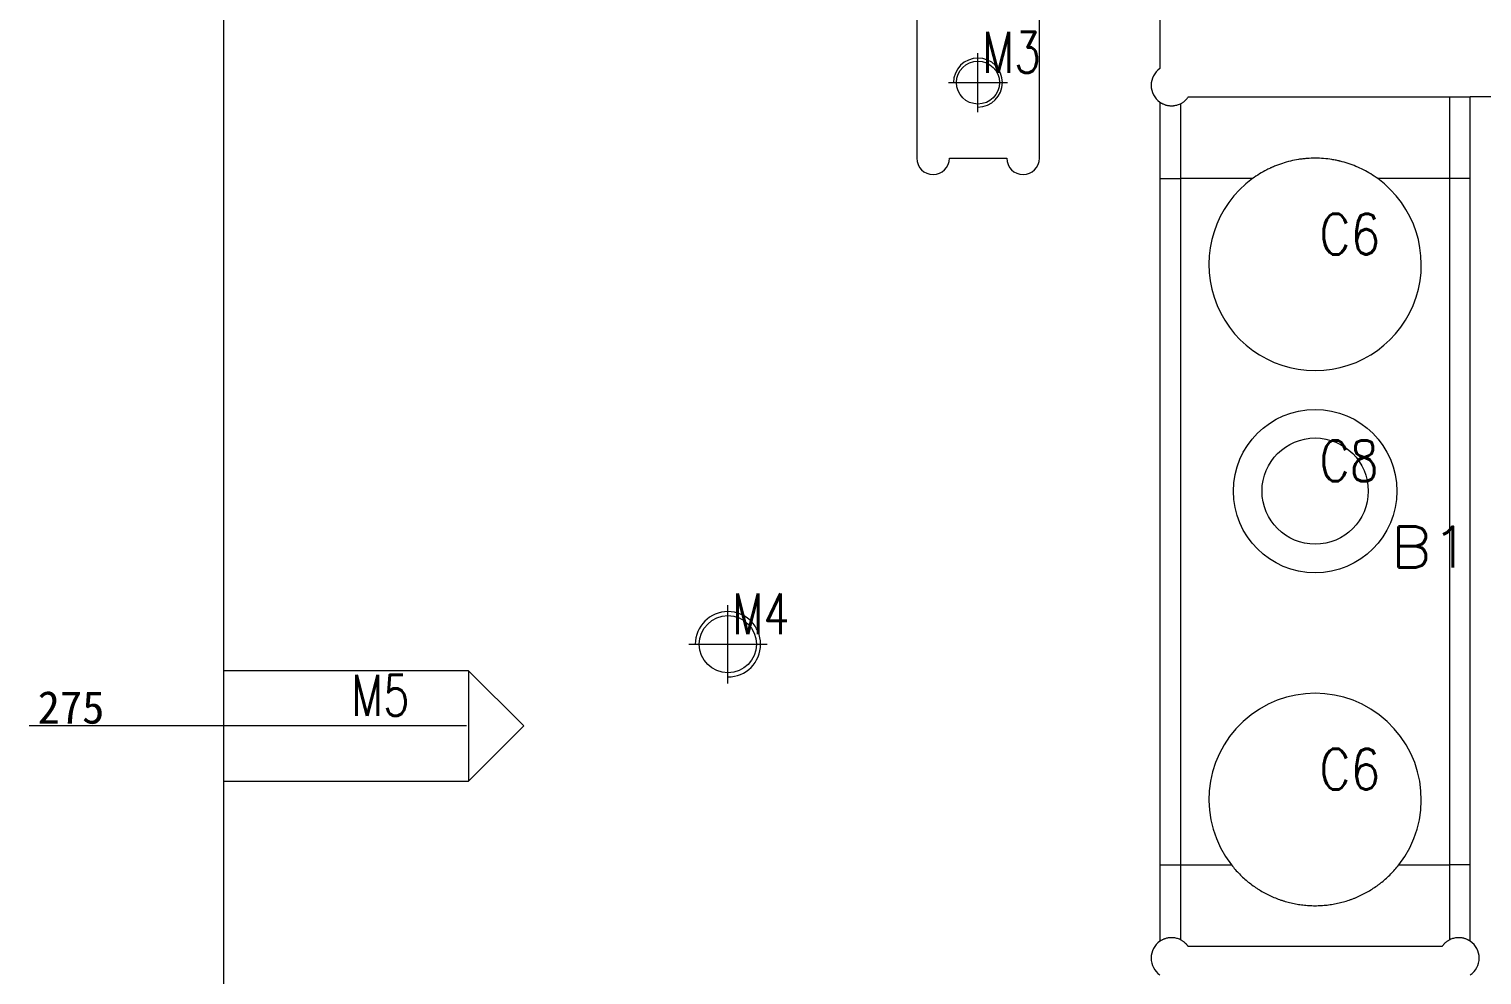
# Model space of a CAD drawing. Header units: millimetres. Extents: x 10479 to 12900, y 31305 to 32703.
# Drawn here: x 10478.5 to 10834.3, y 31720 to 31951.6 of the extents above; entities that cross this region are included whole.
import ezdxf

# ---------------------------------------------------------------- set-up
doc = ezdxf.new("R2010")
doc.units = ezdxf.units.MM
doc.linetypes.add('CENTER', pattern=[0])
doc.linetypes.add('DASHED', pattern=[0])
for name, color, linetype in [('dim', 4, 'Continuous'), ('LP', 7, 'Continuous'), ('LP_O', 40, 'Continuous')]:
    doc.layers.add(name, color=color, linetype=linetype)
doc.styles.add('_PUG_ERP', font='txt')
doc.styles.add('chinesef_fs', font='txt.shx', dxfattribs={"bigfont": 'gbcbig.shx'})
doc.dimstyles.new('_PUG_ERP', dxfattribs={"dimtxt": 8, "dimasz": 1.5, "dimexe": 0.5, "dimexo": 0.5, "dimgap": 0.5, "dimtad": 1, "dimtxsty": '_PUG_ERP', "dimblk": 'CLOSEDBLANK', "dimcen": 0, "dimclrd": 4, "dimclre": 4, "dimclrt": 3, "dimazin": 3, "dimtfac": 1, "dimtmove": 0, "dimatfit": 3, "dimldrblk": 'CLOSEDBLANK', "dimlwd": 9, "dimlwe": 9})

# ---------------------------------------------------------------- blocks, each defined once
blk = doc.blocks.new('*D735')
at = {"layer": 'Defpoints', "color": 0}
for p in [(11926.17, 32556), (11941.17, 32556), (10526.17, 31506)]:
    blk.add_point(p, dxfattribs=at)
at = {"layer": 'dim', "color": 4, "lineweight": 9}
blk.add_line((11926.67, 32556), (11968.72, 32556), dxfattribs=at)
at = {"layer": 'dim', "color": 3, "lineweight": 13, "insert": (11955.19, 32560.5), "char_height": 8, "attachment_point": 5, "style": '_PUG_ERP'}
blk.add_mtext('1050', dxfattribs=at)
blk = doc.blocks.new('_ClosedBlank')
blk = doc.blocks.new('*D738')
at = {"layer": 'Defpoints', "color": 0}
for p in [(11926.17, 32571), (11926.17, 32556), (10526.17, 31506)]:
    blk.add_point(p, dxfattribs=at)
at = {"layer": 'dim', "color": 4, "lineweight": 9}
blk.add_line((11926.17, 32556.5), (11926.17, 32598.55), dxfattribs=at)
at = {"layer": 'dim', "color": 3, "lineweight": 13, "insert": (11921.67, 32585.02), "char_height": 8, "attachment_point": 5, "rotation": 90, "style": '_PUG_ERP'}
blk.add_mtext('1400', dxfattribs=at)
blk = doc.blocks.new('*D745')
at = {"layer": 'Defpoints', "color": 0}
for p in [(10499.62, 31781), (10586.17, 31781), (10526.17, 31506)]:
    blk.add_point(p, dxfattribs=at)
at = {"layer": 'dim', "color": 4, "lineweight": 9}
blk.add_line((10585.67, 31781), (10478.55, 31781), dxfattribs=at)
at = {"layer": 'dim', "color": 3, "lineweight": 13, "insert": (10488.83, 31785.5), "char_height": 8, "attachment_point": 5, "style": '_PUG_ERP'}
blk.add_mtext('275', dxfattribs=at)
blk = doc.blocks.new('*D746')
at = {"layer": 'Defpoints', "color": 0}
for p in [(10504.04, 32281), (10586.17, 32281), (10526.17, 31506)]:
    blk.add_point(p, dxfattribs=at)
at = {"layer": 'dim', "color": 4, "lineweight": 9}
blk.add_line((10585.67, 32281), (10482.97, 32281), dxfattribs=at)
at = {"layer": 'dim', "color": 3, "lineweight": 13, "insert": (10493.26, 32285.5), "char_height": 8, "attachment_point": 5, "style": '_PUG_ERP'}
blk.add_mtext('775', dxfattribs=at)

msp = doc.modelspace()

# ---------------------------------------------------------------- linework, layer by layer
at = {"layer": 'LP', "color": 135, "linetype": 'Continuous', "lineweight": 18}
msp.add_line((10526.169, 32336), (10526.169, 31716), dxfattribs=at)
at = {"layer": 'LP', "color": 2, "linetype": 'Continuous', "lineweight": 18}
for p, q in [((10695.899, 32142.02), (10695.899, 31919.98)), ((10725.939, 31919.98), (10725.939, 32142.02)), ((10703.899, 31919.98), (10717.939, 31919.98))]:
    msp.add_line(p, q, dxfattribs=at)
at = {"layer": 'LP', "color": 31, "linetype": 'Continuous', "lineweight": 18}
for p, q in [((10755.449, 32120.048), (10755.449, 31941.952)), ((10755.449, 31933.705), (10755.449, 31728.295)), ((10760.449, 31933.325), (10760.449, 31915)), ((10762.401, 31935), (10826.449, 31935)), ((10826.449, 31915), (10826.449, 31935)), ((10839.018, 31935), (10831.449, 31935)), ((10831.449, 31728.295), (10831.449, 31935)), ((10755.449, 31915), (10760.449, 31915)), ((10831.449, 31915), (10826.449, 31915)), ((10755.449, 31747), (10760.449, 31747)), ((10760.449, 31747), (10760.449, 31728.675)), ((10831.449, 31747), (10826.449, 31747)), ((10826.449, 31728.675), (10826.449, 31747)), ((10824.498, 31727), (10762.401, 31727))]:
    msp.add_line(p, q, dxfattribs=at)
at = {"layer": 'LP', "color": 155, "linetype": 'Continuous', "lineweight": 18}
for p, q in [((10778.119, 31915), (10760.449, 31915)), ((10760.449, 31915), (10760.449, 31747)), ((10826.449, 31915), (10808.779, 31915)), ((10826.449, 31747), (10826.449, 31915)), ((10760.449, 31747), (10772.955, 31747)), ((10813.943, 31747), (10826.449, 31747))]:
    msp.add_line(p, q, dxfattribs=at)
at = {"layer": 'LP', "color": 5, "linetype": 'DASHED', "lineweight": 13, "ltscale": 1.505081}
for p, q in [((10586.169, 31794.503), (10526.169, 31794.503)), ((10599.672, 31781), (10586.169, 31794.503)), ((10586.169, 31794.503), (10586.169, 31767.497)), ((10586.169, 31767.497), (10599.672, 31781)), ((10526.169, 31767.497), (10586.169, 31767.497))]:
    msp.add_line(p, q, dxfattribs=at)
at = {"layer": 'LP', "color": 42, "linetype": 'Continuous', "lineweight": 18}
for centre, radius in [((10710.899, 31938.5), 5.253), ((10793.449, 31838.5), 13)]:
    msp.add_circle(centre, radius, dxfattribs=at)
at = {"layer": 'LP', "color": 30, "linetype": 'DASHED', "lineweight": 13, "ltscale": 1.505081}
for centre, radius in [((10793.449, 31838.5), 20), ((10649.669, 31801), 7.003)]:
    msp.add_circle(centre, radius, dxfattribs=at)
at = {"layer": 'LP', "color": 42, "linetype": 'Continuous', "lineweight": 13}
msp.add_arc((10710.899, 31938.5), 6, 270, 180, dxfattribs=at)
at = {"layer": 'LP', "color": 31, "linetype": 'Continuous', "lineweight": 18}
for centre, radius, start, end in [((10758.278, 31937.828), 5, 124.44991, 235.55009), ((10793.449, 31894), 26, 126.12893, 53.87107), ((10793.449, 31763), 26, 322.02013, 217.97987), ((10758.278, 31724.172), 5, 124.4499, 235.5501), ((10828.621, 31724.172), 5, 304.4499, 55.5501)]:
    msp.add_arc(centre, radius, start, end, dxfattribs=at)
at = {"layer": 'LP', "color": 2, "linetype": 'Continuous', "lineweight": 18}
for centre, end in [((10699.899, 31919.98), 359.99997), ((10721.939, 31919.98), 360)]:
    msp.add_arc(centre, 4, 180, end, dxfattribs=at)
at = {"layer": 'LP', "color": 30, "linetype": 'DASHED', "lineweight": 13, "ltscale": 1.505081}
msp.add_arc((10649.669, 31801), 8, 270, 180, dxfattribs=at)
at = {"layer": 'LP', "color": 31, "linetype": 'Continuous', "lineweight": 18}
for points, knots in [([(10755.449, 31933.705), (10755.449, 31933.705), (10755.455, 31933.701), (10755.481, 31933.683), (10755.501, 31933.67), (10755.555, 31933.635), (10755.589, 31933.613), (10755.652, 31933.573), (10755.675, 31933.559), (10755.712, 31933.537), (10755.725, 31933.529), (10755.753, 31933.513), (10755.767, 31933.504), (10755.84, 31933.462), (10755.907, 31933.425), (10756.056, 31933.348), (10756.139, 31933.308), (10756.321, 31933.226), (10756.421, 31933.185), (10756.636, 31933.104), (10756.752, 31933.065), (10756.906, 31933.02), (10756.938, 31933.011), (10757.002, 31932.994), (10757.099, 31932.969), (10757.199, 31932.946), (10757.403, 31932.904), (10757.545, 31932.88), (10757.837, 31932.846), (10757.987, 31932.834), (10758.295, 31932.826), (10758.452, 31932.829), (10758.69, 31932.845), (10758.77, 31932.852), (10758.929, 31932.87), (10759.009, 31932.882), (10759.247, 31932.921), (10759.404, 31932.954), (10759.714, 31933.037), (10759.867, 31933.085), (10760.164, 31933.195), (10760.309, 31933.257), (10760.449, 31933.325)], [0, 0, 0, 0, 0.0625, 0.0625, 0.125, 0.125, 0.1875, 0.1875, 0.21875, 0.21875, 0.234375, 0.234375, 0.25, 0.25, 0.3125, 0.3125, 0.375, 0.375, 0.4375, 0.4375, 0.5, 0.5, 0.515625, 0.515625, 0.53125, 0.5625, 0.5625, 0.625, 0.625, 0.6875, 0.6875, 0.75, 0.75, 0.78125, 0.78125, 0.8125, 0.8125, 0.875, 0.875, 0.9375, 0.9375, 1, 1, 1, 1]), ([(10760.449, 31933.325), (10760.566, 31933.381), (10760.673, 31933.438), (10760.871, 31933.552), (10760.962, 31933.609), (10761.132, 31933.722), (10761.21, 31933.778), (10761.356, 31933.887), (10761.424, 31933.941), (10761.518, 31934.021), (10761.549, 31934.047), (10761.607, 31934.098), (10761.635, 31934.123), (10761.716, 31934.198), (10761.766, 31934.246), (10761.858, 31934.337), (10761.9, 31934.381), (10761.977, 31934.465), (10762.013, 31934.504), (10762.111, 31934.616), (10762.164, 31934.682), (10762.254, 31934.797), (10762.29, 31934.845), (10762.332, 31934.903), (10762.345, 31934.92), (10762.365, 31934.949), (10762.374, 31934.961), (10762.394, 31934.99), (10762.401, 31935), (10762.401, 31935)], [0, 0, 0, 0, 0.0625299, 0.0625299, 0.1250599, 0.1250599, 0.1875898, 0.1875898, 0.2501197, 0.2501197, 0.2813847, 0.2813847, 0.3126497, 0.3126497, 0.3751796, 0.3751796, 0.4377096, 0.4377096, 0.5002395, 0.5002395, 0.6252994, 0.6252994, 0.7503592, 0.7503592, 0.8128892, 0.8128892, 0.8754191, 0.8754191, 1, 1, 1, 1]), ([(10826.449, 31935), (10826.468, 31935), (10826.486, 31935), (10826.523, 31935), (10826.579, 31935), (10826.709, 31935), (10826.969, 31935), (10827.191, 31935), (10827.632, 31935), (10827.922, 31935), (10828.488, 31935), (10828.763, 31935), (10829.291, 31935), (10829.544, 31935), (10829.899, 31935), (10830.014, 31935), (10830.179, 31935), (10830.232, 31935), (10830.311, 31935), (10830.337, 31935), (10830.389, 31935), (10830.414, 31935), (10830.639, 31935), (10830.816, 31935), (10831.038, 31935), (10831.106, 31935), (10831.224, 31935), (10831.275, 31935), (10831.359, 31935), (10831.392, 31935), (10831.437, 31935), (10831.449, 31935), (10831.449, 31935)], [0, 0, 0, 0, 0.0078141, 0.0078141, 0.0156283, 0.0312565, 0.062513, 0.1250261, 0.1250261, 0.2500522, 0.2500522, 0.3750783, 0.3750783, 0.5001044, 0.5001044, 0.5626174, 0.5626174, 0.593874, 0.593874, 0.6095022, 0.6095022, 0.6251305, 0.6251305, 0.7501566, 0.7501566, 0.8126696, 0.8126696, 0.8751827, 0.8751827, 0.9376957, 0.9376957, 1, 1, 1, 1]), ([(10808.779, 31915), (10808.221, 31915.407), (10807.651, 31915.789), (10806.49, 31916.503), (10805.899, 31916.836), (10804.694, 31917.452), (10804.081, 31917.736), (10802.833, 31918.257), (10802.197, 31918.494), (10800.904, 31918.918), (10800.246, 31919.105), (10799.493, 31919.288), (10799.409, 31919.308), (10799.241, 31919.347), (10798.99, 31919.404), (10798.402, 31919.528), (10797.897, 31919.619), (10796.886, 31919.781), (10795.534, 31919.943), (10794.174, 31919.999), (10792.81, 31920.001), (10792.126, 31919.975), (10791.268, 31919.909), (10791.097, 31919.894), (10790.753, 31919.86), (10790.582, 31919.842), (10790.069, 31919.782), (10789.73, 31919.735), (10788.716, 31919.575), (10788.047, 31919.442), (10786.724, 31919.124), (10786.069, 31918.94), (10784.774, 31918.52), (10784.134, 31918.284), (10783.342, 31917.956), (10783.105, 31917.855), (10782.869, 31917.75), (10782.712, 31917.68), (10782.634, 31917.644), (10782.243, 31917.464), (10781.934, 31917.313), (10781.016, 31916.845), (10780.418, 31916.509), (10779.248, 31915.79), (10778.677, 31915.407), (10778.119, 31915)], [0, 0, 0, 0, 0.0625, 0.0625, 0.125, 0.125, 0.1875, 0.1875, 0.25, 0.25, 0.3125, 0.3125, 0.3203125, 0.3203125, 0.328125, 0.34375, 0.375, 0.375, 0.4375, 0.5, 0.5, 0.5625, 0.5625, 0.578125, 0.578125, 0.59375, 0.59375, 0.625, 0.625, 0.6875, 0.6875, 0.75, 0.75, 0.8125, 0.8125, 0.828125, 0.8359375, 0.8359375, 0.84375, 0.84375, 0.875, 0.875, 0.9375, 0.9375, 1, 1, 1, 1]), ([(10772.955, 31747), (10773.264, 31746.605), (10773.581, 31746.222), (10774.235, 31745.477), (10774.571, 31745.116), (10775.26, 31744.415), (10775.614, 31744.075), (10776.34, 31743.417), (10776.711, 31743.098), (10777.473, 31742.481), (10777.863, 31742.184), (10778.362, 31741.825), (10778.463, 31741.753), (10778.665, 31741.612), (10778.766, 31741.542), (10779.072, 31741.335), (10779.278, 31741.2), (10779.899, 31740.805), (10780.319, 31740.554), (10781.17, 31740.077), (10781.601, 31739.851), (10782.476, 31739.424), (10782.92, 31739.223), (10783.819, 31738.844), (10784.274, 31738.668), (10784.968, 31738.421), (10785.317, 31738.302), (10785.67, 31738.191), (10785.906, 31738.118), (10786.025, 31738.082), (10786.617, 31737.909), (10787.094, 31737.784), (10788.051, 31737.562), (10789.011, 31737.367), (10789.981, 31737.228), (10790.954, 31737.115), (10791.443, 31737.073), (10792.425, 31737.016), (10792.918, 31737.001), (10793.662, 31737), (10794.034, 31737.004), (10794.47, 31737.02), (10794.657, 31737.028), (10794.782, 31737.034), (10794.844, 31737.037), (10795.406, 31737.069), (10795.902, 31737.111), (10796.885, 31737.223), (10797.373, 31737.293), (10798.342, 31737.46), (10799.305, 31737.654), (10800.728, 31738.025), (10801.663, 31738.327), (10802.244, 31738.532), (10802.36, 31738.574), (10802.592, 31738.66), (10802.937, 31738.791), (10803.279, 31738.929), (10803.957, 31739.213), (10804.402, 31739.415), (10805.279, 31739.842), (10805.71, 31740.067), (10806.56, 31740.543), (10806.979, 31740.792), (10807.803, 31741.316), (10808.209, 31741.59), (10808.808, 31742.02), (10809.006, 31742.166), (10809.252, 31742.353), (10809.301, 31742.391), (10809.398, 31742.467), (10809.447, 31742.505), (10809.593, 31742.619), (10810.077, 31743.004), (10810.546, 31743.405), (10811.276, 31744.068), (10811.632, 31744.409), (10812.325, 31745.113), (10812.662, 31745.475), (10813.317, 31746.222), (10813.635, 31746.605), (10813.943, 31747)], [0, 0, 0, 0, 0.03125, 0.03125, 0.0625, 0.0625, 0.09375, 0.09375, 0.125, 0.125, 0.15625, 0.15625, 0.1640625, 0.1640625, 0.171875, 0.171875, 0.1875, 0.1875, 0.21875, 0.21875, 0.25, 0.25, 0.28125, 0.28125, 0.3125, 0.3125, 0.328125, 0.3359375, 0.3359375, 0.34375, 0.34375, 0.375, 0.375, 0.40625, 0.4375, 0.4375, 0.46875, 0.46875, 0.5, 0.5, 0.515625, 0.5234375, 0.5273437, 0.5273437, 0.53125, 0.53125, 0.5625, 0.5625, 0.59375, 0.59375, 0.625, 0.65625, 0.6875, 0.6875, 0.6953125, 0.6953125, 0.703125, 0.71875, 0.71875, 0.75, 0.75, 0.78125, 0.78125, 0.8125, 0.8125, 0.84375, 0.84375, 0.859375, 0.859375, 0.8632812, 0.8632812, 0.8671875, 0.8671875, 0.875, 0.90625, 0.90625, 0.9375, 0.9375, 0.96875, 0.96875, 1, 1, 1, 1]), ([(10760.449, 31728.675), (10760.309, 31728.743), (10760.164, 31728.805), (10759.867, 31728.915), (10759.714, 31728.963), (10759.405, 31729.045), (10759.092, 31729.113), (10758.775, 31729.149), (10758.537, 31729.165), (10758.458, 31729.169), (10758.341, 31729.171), (10758.301, 31729.172), (10758.223, 31729.171), (10758.184, 31729.171), (10757.99, 31729.166), (10757.839, 31729.154), (10757.547, 31729.12), (10757.406, 31729.097), (10757.135, 31729.041), (10757.006, 31729.009), (10756.761, 31728.938), (10756.645, 31728.899), (10756.482, 31728.838), (10756.43, 31728.818), (10756.354, 31728.787), (10756.329, 31728.776), (10756.28, 31728.755), (10756.257, 31728.745), (10756.141, 31728.693), (10756.057, 31728.652), (10755.908, 31728.575), (10755.841, 31728.538), (10755.725, 31728.472), (10755.676, 31728.441), (10755.591, 31728.389), (10755.557, 31728.366), (10755.522, 31728.344), (10755.516, 31728.34), (10755.504, 31728.332), (10755.488, 31728.321), (10755.475, 31728.312), (10755.456, 31728.299), (10755.449, 31728.295), (10755.449, 31728.295)], [0, 0, 0, 0, 0.062513, 0.062513, 0.125026, 0.125026, 0.187539, 0.250052, 0.250052, 0.2813085, 0.2813085, 0.2969367, 0.2969367, 0.312565, 0.312565, 0.375078, 0.375078, 0.437591, 0.437591, 0.500104, 0.500104, 0.562617, 0.562617, 0.5938735, 0.5938735, 0.6095017, 0.6095017, 0.62513, 0.62513, 0.6876429, 0.6876429, 0.7501559, 0.7501559, 0.8126689, 0.8126689, 0.8751819, 0.8751819, 0.8908102, 0.8908102, 0.9064384, 0.9376949, 0.9376949, 1, 1, 1, 1]), ([(10762.401, 31727), (10762.401, 31727), (10762.394, 31727.01), (10762.367, 31727.048), (10762.347, 31727.077), (10762.292, 31727.153), (10762.256, 31727.201), (10762.168, 31727.314), (10762.114, 31727.379), (10762.017, 31727.491), (10761.981, 31727.531), (10761.923, 31727.594), (10761.903, 31727.615), (10761.86, 31727.659), (10761.838, 31727.682), (10761.769, 31727.751), (10761.72, 31727.799), (10761.612, 31727.898), (10761.554, 31727.949), (10761.459, 31728.029), (10761.426, 31728.056), (10761.358, 31728.11), (10761.323, 31728.138), (10761.212, 31728.221), (10761.133, 31728.277), (10760.962, 31728.391), (10760.87, 31728.448), (10760.672, 31728.562), (10760.565, 31728.619), (10760.449, 31728.675)], [0, 0, 0, 0, 0.125, 0.125, 0.25, 0.25, 0.375, 0.375, 0.5, 0.5, 0.5625, 0.5625, 0.59375, 0.59375, 0.625, 0.625, 0.6875, 0.6875, 0.75, 0.75, 0.78125, 0.78125, 0.8125, 0.8125, 0.875, 0.875, 0.9375, 0.9375, 1, 1, 1, 1]), ([(10826.449, 31728.675), (10826.334, 31728.62), (10826.227, 31728.563), (10826.029, 31728.449), (10825.937, 31728.392), (10825.808, 31728.306), (10825.767, 31728.277), (10825.687, 31728.221), (10825.649, 31728.193), (10825.538, 31728.109), (10825.471, 31728.055), (10825.345, 31727.95), (10825.288, 31727.899), (10825.181, 31727.801), (10825.131, 31727.753), (10825.04, 31727.662), (10824.998, 31727.618), (10824.939, 31727.555), (10824.921, 31727.535), (10824.885, 31727.495), (10824.868, 31727.476), (10824.786, 31727.381), (10824.732, 31727.315), (10824.642, 31727.201), (10824.607, 31727.154), (10824.551, 31727.077), (10824.531, 31727.048), (10824.504, 31727.01), (10824.498, 31727), (10824.498, 31727)], [0, 0, 0, 0, 0.062532, 0.062532, 0.125064, 0.125064, 0.15633, 0.15633, 0.187596, 0.187596, 0.250128, 0.250128, 0.3126601, 0.3126601, 0.3751921, 0.3751921, 0.4377241, 0.4377241, 0.4689901, 0.4689901, 0.5002561, 0.5002561, 0.6253201, 0.6253201, 0.7503841, 0.7503841, 0.8754482, 0.8754482, 1, 1, 1, 1]), ([(10831.449, 31728.295), (10831.449, 31728.295), (10831.443, 31728.299), (10831.417, 31728.317), (10831.397, 31728.33), (10831.344, 31728.365), (10831.31, 31728.387), (10831.247, 31728.427), (10831.224, 31728.441), (10831.186, 31728.463), (10831.173, 31728.471), (10831.146, 31728.487), (10831.131, 31728.496), (10831.058, 31728.538), (10830.991, 31728.575), (10830.842, 31728.652), (10830.759, 31728.692), (10830.577, 31728.774), (10830.477, 31728.815), (10830.262, 31728.896), (10830.146, 31728.935), (10829.992, 31728.98), (10829.96, 31728.989), (10829.897, 31729.006), (10829.8, 31729.031), (10829.7, 31729.054), (10829.495, 31729.096), (10829.353, 31729.12), (10829.061, 31729.154), (10828.911, 31729.166), (10828.603, 31729.174), (10828.447, 31729.171), (10828.209, 31729.155), (10828.129, 31729.148), (10827.969, 31729.13), (10827.89, 31729.118), (10827.652, 31729.079), (10827.494, 31729.046), (10827.184, 31728.963), (10827.032, 31728.915), (10826.734, 31728.805), (10826.589, 31728.743), (10826.449, 31728.675)], [0, 0, 0, 0, 0.0625, 0.0625, 0.125, 0.125, 0.1875, 0.1875, 0.21875, 0.21875, 0.234375, 0.234375, 0.25, 0.25, 0.3125, 0.3125, 0.375, 0.375, 0.4375, 0.4375, 0.5, 0.5, 0.515625, 0.515625, 0.53125, 0.5625, 0.5625, 0.625, 0.625, 0.6875, 0.6875, 0.75, 0.75, 0.78125, 0.78125, 0.8125, 0.8125, 0.875, 0.875, 0.9375, 0.9375, 1, 1, 1, 1])]:
    msp.add_open_spline(points, degree=3, knots=knots, dxfattribs=at)
at = {"layer": 'LP_O', "linetype": 'CENTER', "lineweight": 13, "ltscale": 1.505081}
for p, q in [((10710.899, 31931.3), (10710.899, 31945.7)), ((10703.699, 31938.5), (10718.099, 31938.5)), ((10649.669, 31791.4), (10649.669, 31810.6)), ((10640.069, 31801), (10659.269, 31801))]:
    msp.add_line(p, q, dxfattribs=at)

# ---------------------------------------------------------------- texts
at = {"layer": 'dim', "color": 4, "lineweight": 13, "style": 'chinesef_fs'}
for s, width, p in [('M3', 0.7599, (10711.951, 31940.923)), ('C6', 0.8493, (10794.487, 31896.416)), ('C8', 0.825, (10794.487, 31840.916)), ('B1', 1.1106, (10811.958, 31819.816)), ('M4', 0.7404, (10650.761, 31803.443)), ('M5', 0.7599, (10557.401, 31783.513)), ('C6', 0.8493, (10794.487, 31765.416))]:
    msp.add_text(s, height=10, dxfattribs=dict(at, width=width)).set_placement(p)

# ---------------------------------------------------------------- dimensions: what is measured, and where the dimension line sits
at = {"layer": 'dim', "lineweight": 13}
for feature_location, offset, dtype, picture, middle in [((11926.169, 32556), (0, 15), 1, '*D738', (11921.669, 32585.024)), ((11926.169, 32556), (15, 0), 0, '*D735', (11955.193, 32560.5)), ((10586.169, 32281), (-82.128, 0), 0, '*D746', (10493.255, 32285.5)), ((10586.169, 31781), (-86.551, 0), 0, '*D745', (10488.832, 31785.5))]:
    dim = msp.add_ordinate_dim(feature_location=feature_location, offset=offset, dtype=dtype, origin=(10526.169, 31506), dimstyle='_PUG_ERP', dxfattribs=at)
    dim.commit()
    dim.dimension.update_dxf_attribs({"geometry": picture, "text_midpoint": middle})

doc.saveas('drawing.dxf')
